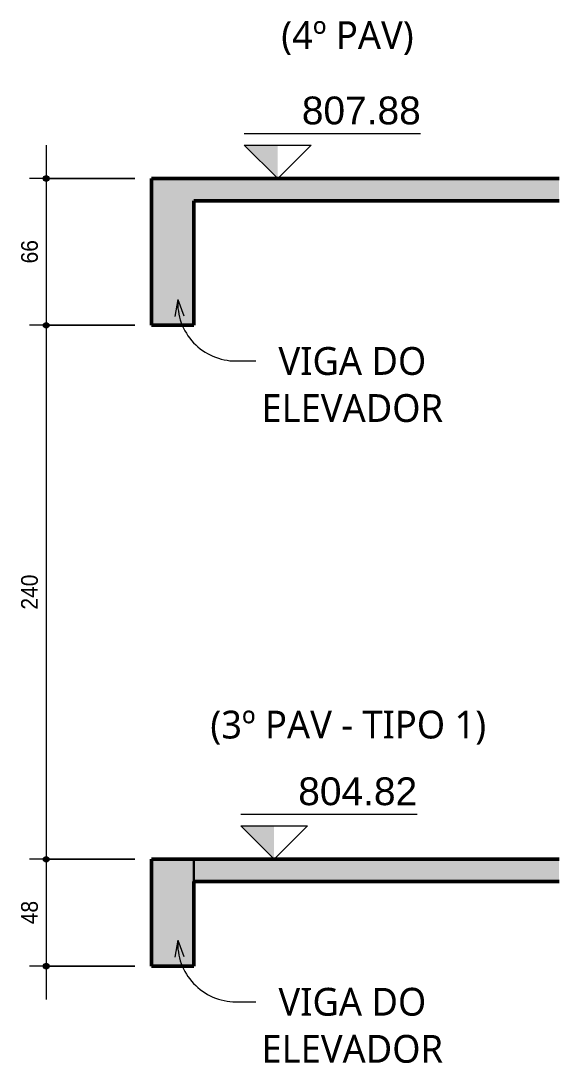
# Model space of a CAD drawing. Header units: centimetres. Extents: x -1984 to 34419, y -3196 to 88064.
# Drawn here: x 10031.3 to 10273, y 80390.4 to 80858.8 of the extents above; entities that cross this region are included whole.
import ezdxf

# ---------------------------------------------------------------- set-up
doc = ezdxf.new("R2010")
doc.units = ezdxf.units.CM
for name, color, linetype, lineweight in [('A-ANNO-DIMS', 7, 'Continuous', 9), ('A-ANNO-DIMS-50', 7, 'Continuous', 9), ('A-FLOR', 7, 'Continuous', 25), ('G-ANNO-DIMS', 7, 'Continuous', 9), ('G-ANNO-TEXT', 7, 'Continuous', 9), ('S-BEAM', 7, 'Continuous', 25)]:
    doc.layers.add(name, color=color, linetype=linetype, lineweight=lineweight)
doc.styles.add('Arial_1', font='arial.ttf', dxfattribs={"width": 0.9, "height": 7.5})
doc.styles.add('Arial_2', font='arial.ttf', dxfattribs={"height": 12.5})
doc.styles.add('Gadugi_3', font='gadugi.ttf', dxfattribs={"height": 12.5})
doc.dimstyles.new('PED_1_5mm_ESQ_3', dxfattribs={"dimscale": 30.48, "dimtxt": 7.651945, "dimasz": 0.328084, "dimexe": 0.246063, "dimexo": 0.246063, "dimgap": 0.049213, "dimtad": 1, "dimdec": 1, "dimrnd": 0.5, "dimdsep": 46, "dimtxsty": 'Arial_1', "dimblk1": 'DOTSMALL', "dimblk2": 'DOTSMALL', "dimsah": 1, "dimcen": 0.09, "dimdle": 0.492126, "dimazin": 0, "dimtfac": 1, "dimtdec": 4, "dimtix": 1, "dimtmove": 0, "dimatfit": 3, "dimfxl": 1, "dimtvp": 1, "dimtolj": 1, "dimtzin": 0, "dimarcsym": 2})

# ---------------------------------------------------------------- blocks, each defined once
blk = doc.blocks.new('DIMBLOCK295-CT F 001 - CORTE DO ELEVADOR')
at = {"layer": 'A-ANNO-DIMS-50'}
h = blk.add_hatch(color=256, dxfattribs=at)
edge = h.paths.add_edge_path(flags=0)
edge.add_arc((10042.68, 80788), 1.25, 0, 360)
h = blk.add_hatch(color=256, dxfattribs=at)
edge = h.paths.add_edge_path(flags=0)
edge.add_arc((10042.68, 80722), 1.25, 0, 360)
for p, q in [((10042.68, 80803), (10042.68, 80722)), ((10082.47, 80788), (10035.18, 80788)), ((10042.68, 80788), (10082.47, 80788)), ((10082.47, 80722), (10035.18, 80722)), ((10042.68, 80722), (10082.47, 80722))]:
    blk.add_line(p, q, dxfattribs=at)
for centre in [(10042.68, 80788), (10042.68, 80722)]:
    blk.add_circle(centre, 1.25, dxfattribs=at)
at = {"layer": 'A-ANNO-DIMS-50', "color": 0, "insert": (10031.44, 80749.82), "char_height": 7.5, "width": 12.4315, "attachment_point": 1, "rotation": 90, "line_spacing_factor": 0.941778, "style": 'Arial_1'}
blk.add_mtext('66', dxfattribs=at)
blk = doc.blocks.new('_DotSmall')
at = {"color": 0, "linetype": 'ByBlock', "const_width": 0.5}
blk.add_lwpolyline([(-0.0625, 0, 1), (0.0625, 0, 1)], format="xyb", close=True, dxfattribs=at)
blk = doc.blocks.new('DIMBLOCK296-CT F 001 - CORTE DO ELEVADOR')
at = {"layer": 'A-ANNO-DIMS-50'}
h = blk.add_hatch(color=256, dxfattribs=at)
edge = h.paths.add_edge_path(flags=0)
edge.add_arc((10042.68, 80722), 1.25, 0, 360)
h = blk.add_hatch(color=256, dxfattribs=at)
edge = h.paths.add_edge_path(flags=0)
edge.add_arc((10042.68, 80482), 1.25, 0, 360)
for p, q in [((10082.47, 80722), (10035.18, 80722)), ((10042.68, 80722), (10042.68, 80482)), ((10042.68, 80722), (10082.47, 80722)), ((10082.47, 80482), (10035.18, 80482)), ((10042.68, 80482), (10082.47, 80482))]:
    blk.add_line(p, q, dxfattribs=at)
for centre in [(10042.68, 80722), (10042.68, 80482)]:
    blk.add_circle(centre, 1.25, dxfattribs=at)
at = {"layer": 'A-ANNO-DIMS-50', "color": 0, "insert": (10031.44, 80594.23), "char_height": 7.5, "width": 18.6472, "attachment_point": 1, "rotation": 90, "line_spacing_factor": 0.941778, "style": 'Arial_1'}
blk.add_mtext('240', dxfattribs=at)
blk = doc.blocks.new('DIMBLOCK297-CT F 001 - CORTE DO ELEVADOR')
at = {"layer": 'A-ANNO-DIMS-50'}
h = blk.add_hatch(color=256, dxfattribs=at)
edge = h.paths.add_edge_path(flags=0)
edge.add_arc((10042.68, 80482), 1.25, 0, 360)
h = blk.add_hatch(color=256, dxfattribs=at)
edge = h.paths.add_edge_path(flags=0)
edge.add_arc((10042.68, 80434), 1.25, 0, 360)
for p, q in [((10082.47, 80482), (10035.18, 80482)), ((10042.68, 80482), (10042.68, 80419)), ((10042.68, 80482), (10082.47, 80482)), ((10082.47, 80434), (10035.18, 80434)), ((10042.68, 80434), (10082.47, 80434))]:
    blk.add_line(p, q, dxfattribs=at)
for centre in [(10042.68, 80482), (10042.68, 80434)]:
    blk.add_circle(centre, 1.25, dxfattribs=at)
at = {"layer": 'A-ANNO-DIMS-50', "color": 0, "insert": (10031.44, 80452.82), "char_height": 7.5, "width": 12.4315, "attachment_point": 1, "rotation": 90, "line_spacing_factor": 0.941778, "style": 'Arial_1'}
blk.add_mtext('48', dxfattribs=at)
blk = doc.blocks.new('Elevações de ponto - SIMBOLO DE NÍVEL-CORTE-2219088-CT F 001 - CORTE DO ELEVADOR')
at = {"layer": 'G-ANNO-DIMS'}
blk.add_hatch(color=256, dxfattribs=at).paths.add_polyline_path([(-86.68, 80803), (-86.68, 80788), (-101.68, 80803)], flags=0)
for p, q in [((-22.49, 80808.09), (-101.68, 80808.09)), ((-86.68, 80788), (-101.68, 80803)), ((-101.68, 80803), (-71.68, 80803)), ((-71.68, 80803), (-86.68, 80788))]:
    blk.add_line(p, q, dxfattribs=at)

msp = doc.modelspace()

# ---------------------------------------------------------------- hatches: boundary and pattern name
at = {"layer": 'A-FLOR', "true_color": 0xa6a6a6}
for points in [[(10273.04, 80778), (10273.04, 80788), (10108.97, 80788), (10108.97, 80778)], [(10273.04, 80472), (10273.04, 80482), (10108.97, 80482), (10108.97, 80472)]]:
    msp.add_hatch(color=253, dxfattribs=at).paths.add_polyline_path(points, flags=0)
at = {"layer": 'S-BEAM', "true_color": 0xa6a6a6}
for points in [[(10089.97, 80722), (10108.97, 80722), (10108.97, 80788), (10089.97, 80788)], [(10089.97, 80434), (10108.97, 80434), (10108.97, 80482), (10089.97, 80482), (10089.97, 80472)]]:
    msp.add_hatch(color=253, dxfattribs=at).paths.add_polyline_path(points, flags=0)

# ---------------------------------------------------------------- linework, layer by layer
at = {"layer": 'A-FLOR', "lineweight": 50}
for p, q in [((10273.04, 80788), (10108.97, 80788)), ((10108.97, 80778), (10273.04, 80778)), ((10273.04, 80482), (10108.97, 80482)), ((10108.97, 80472), (10273.04, 80472))]:
    msp.add_line(p, q, dxfattribs=at)
at = {"layer": 'A-FLOR'}
msp.add_line((10108.97, 80482), (10108.97, 80472), dxfattribs=at)
at = {"layer": 'G-ANNO-TEXT'}
for p, q in [((10101.82, 80733.63), (10100.46, 80725.98)), ((10101.82, 80733.63), (10104.46, 80726.33)), ((10127.91, 80705.97), (10136.84, 80705.97)), ((10101.82, 80445.63), (10100.46, 80437.98)), ((10101.82, 80445.63), (10104.46, 80438.33)), ((10127.91, 80417.97), (10136.84, 80417.97))]:
    msp.add_line(p, q, dxfattribs=at)
for centre in [(10127.91, 80732.11), (10127.91, 80444.11)]:
    msp.add_arc(centre, 26.14, 176.6754, 270, dxfattribs=at)
at = {"layer": 'S-BEAM', "lineweight": 50}
for p, q in [((10108.97, 80788), (10089.97, 80788)), ((10089.97, 80788), (10089.97, 80722)), ((10108.97, 80722), (10108.97, 80778)), ((10089.97, 80722), (10108.97, 80722)), ((10108.97, 80482), (10089.97, 80482)), ((10089.97, 80482), (10089.97, 80434)), ((10108.97, 80434), (10108.97, 80472)), ((10089.97, 80434), (10108.97, 80434))]:
    msp.add_line(p, q, dxfattribs=at)
at = {"layer": 'S-BEAM'}
msp.add_line((10108.97, 80472), (10108.97, 80482), dxfattribs=at)

# ---------------------------------------------------------------- block references
at = {"layer": 'G-ANNO-DIMS'}
for p in [(10233.33, 0), (10231.73, -306)]:
    msp.add_blockref('Elevações de ponto - SIMBOLO DE NÍVEL-CORTE-2219088-CT F 001 - CORTE DO ELEVADOR', p, dxfattribs=at)

# ---------------------------------------------------------------- texts
at = {"layer": 'G-ANNO-DIMS', "char_height": 12.5, "width": 63.9697, "attachment_point": 1, "line_spacing_factor": 0.941778, "style": 'Arial_2'}
for s, insert in [('807.88', (10157.5, 80824.82)), ('804.82', (10155.89, 80518.82))]:
    msp.add_mtext(s, dxfattribs=dict(at, insert=insert))
at = {"layer": 'G-ANNO-TEXT', "char_height": 12.5, "attachment_point": 1, "style": 'Gadugi_3'}
for s, insert, width in [('(4º PAV)', (10148.26, 80858.7), 78.5654), ('VIGA DO ', (10147, 80712.22), 89.789), ('ELEVADOR', (10139.39, 80691.06), 102.2152), ('(3º PAV - TIPO 1)', (10116.42, 80548.8), 161.54), ('VIGA DO ', (10147, 80424.22), 89.789), ('ELEVADOR', (10139.39, 80403.06), 102.2152)]:
    msp.add_mtext(s, dxfattribs=dict(at, insert=insert, width=width))

# ---------------------------------------------------------------- dimensions: what is measured, and where the dimension line sits
at = {"layer": 'A-ANNO-DIMS'}
for base, p1, p2, override, picture, middle in [((10042.68, 80722), (10089.97, 80788), (10089.97, 80722), {"dimpost": '<>', "dimfxl": 66}, 'DIMBLOCK295-CT F 001 - CORTE DO ELEVADOR', (10037.35, 80755)), ((10042.68, 80482), (10089.97, 80722), (10089.97, 80482), {"dimpost": '<>', "dimfxl": 240}, 'DIMBLOCK296-CT F 001 - CORTE DO ELEVADOR', (10037.35, 80602)), ((10042.68, 80434), (10089.97, 80482), (10089.97, 80434), {"dimpost": '<>', "dimfxl": 48}, 'DIMBLOCK297-CT F 001 - CORTE DO ELEVADOR', (10037.35, 80458))]:
    dim = msp.add_linear_dim(base=base, p1=p1, p2=p2, angle=90, dimstyle='PED_1_5mm_ESQ_3', override=override, dxfattribs=at)
    dim.commit()
    dim.dimension.update_dxf_attribs({"geometry": picture, "text_midpoint": middle})

doc.saveas('drawing.dxf')
